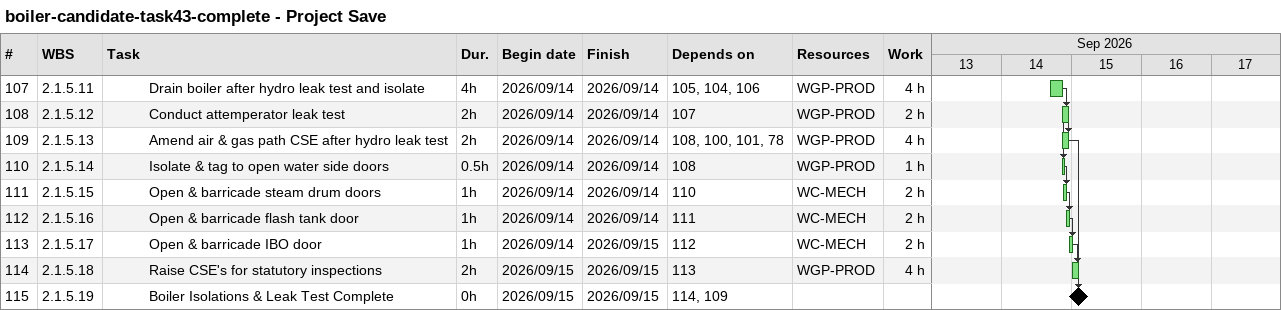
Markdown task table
boiler-candidate-task43-complete - Project Save

| ID | WBS | Task | Duration | Start | Finish | Predecessors | Resources | Work (h) |
|---|---|---|---|---|---|---|---|---|
| 107 | 2.1.5.11 | Drain boiler after hydro leak test and isolate | 4h | 2026-09-14 | 2026-09-14 | 105, 104, 106 | WGP-PROD | 4 |
| 108 | 2.1.5.12 | Conduct attemperator leak test | 2h | 2026-09-14 | 2026-09-14 | 107 | WGP-PROD | 2 |
| 109 | 2.1.5.13 | Amend air & gas path CSE after hydro leak test | 2h | 2026-09-14 | 2026-09-14 | 108, 100, 101, 78 | WGP-PROD | 4 |
| 110 | 2.1.5.14 | Isolate & tag to open water side doors | 0.5h | 2026-09-14 | 2026-09-14 | 108 | WGP-PROD | 1 |
| 111 | 2.1.5.15 | Open & barricade steam drum doors | 1h | 2026-09-14 | 2026-09-14 | 110 | WC-MECH | 2 |
| 112 | 2.1.5.16 | Open & barricade flash tank door | 1h | 2026-09-14 | 2026-09-14 | 111 | WC-MECH | 2 |
| 113 | 2.1.5.17 | Open & barricade IBO door | 1h | 2026-09-14 | 2026-09-15 | 112 | WC-MECH | 2 |
| 114 | 2.1.5.18 | Raise CSE's for statutory inspections | 2h | 2026-09-15 | 2026-09-15 | 113 | WGP-PROD | 4 |
| 115 | 2.1.5.19 | Boiler Isolations & Leak Test Complete | 0h | 2026-09-15 | 2026-09-15 | 114, 109 |  |  |
